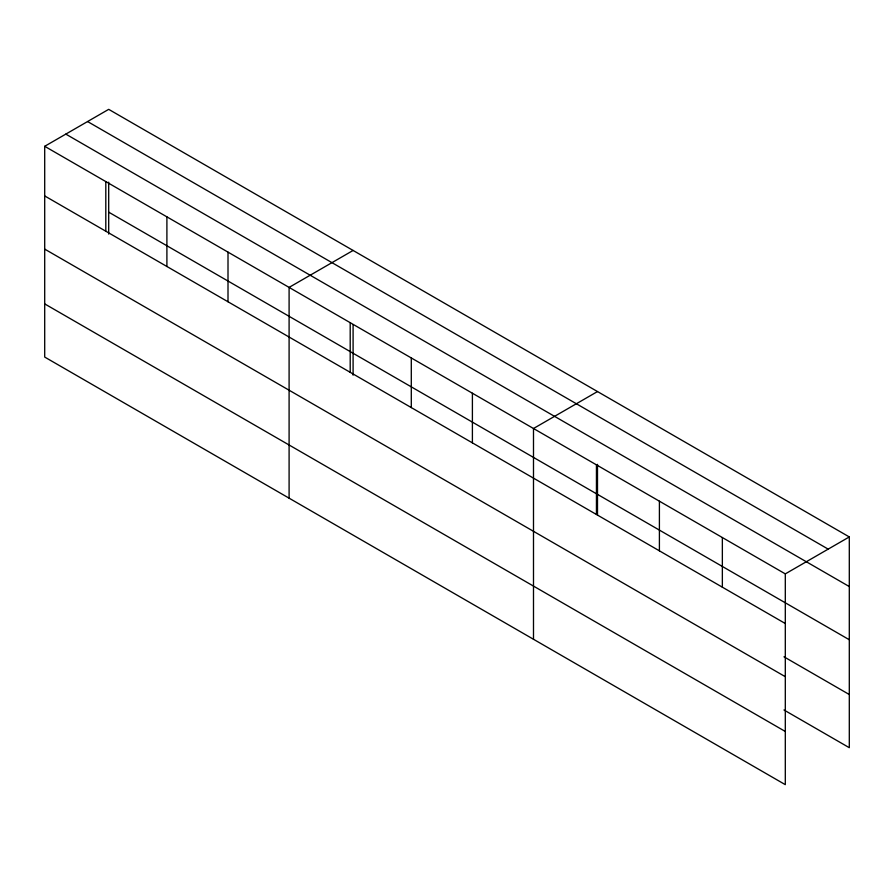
<?xml version="1.0" encoding="UTF-8"?>
<svg xmlns="http://www.w3.org/2000/svg" width="894" height="894" viewBox="0 0 894 894"><rect width="100%" height="100%" fill="white"/><g stroke="black" fill="none" stroke-linecap="round" stroke-linejoin="round"><path stroke-width="1.34" d="M353.096 324.634L353.096 375.178M597.494 464.366L597.494 514.91M785.301 676.691L785.301 573.881L44.7 146.303L44.7 357.064L785.301 784.653L785.301 676.691L44.7 249.113M783.971 709.981L849.3 747.697L849.3 536.936L108.699 109.347L44.7 146.303M353.096 250.454L289.097 287.399L289.097 498.17M597.494 391.561L533.494 428.505L533.494 639.266M785.301 573.881L849.3 536.936M87.578 121.55L828.179 549.128M65.821 134.111L849.3 586.565M108.699 212.157L849.3 639.746M44.7 195.931L785.301 623.52M783.971 656.811L849.3 694.526M44.7 303.893L785.301 731.471M722.352 537.54L722.352 587.168M659.403 501.199L659.403 550.827M596.443 464.846L596.443 514.486M472.401 393.226L472.401 442.865M411.296 357.958L411.296 407.586M350.202 322.678L350.202 372.317M228.004 252.13L228.004 301.759M166.899 216.851L166.899 266.49M108.699 182.164L108.699 234.072M105.805 181.571L105.805 231.211"/></g></svg>
